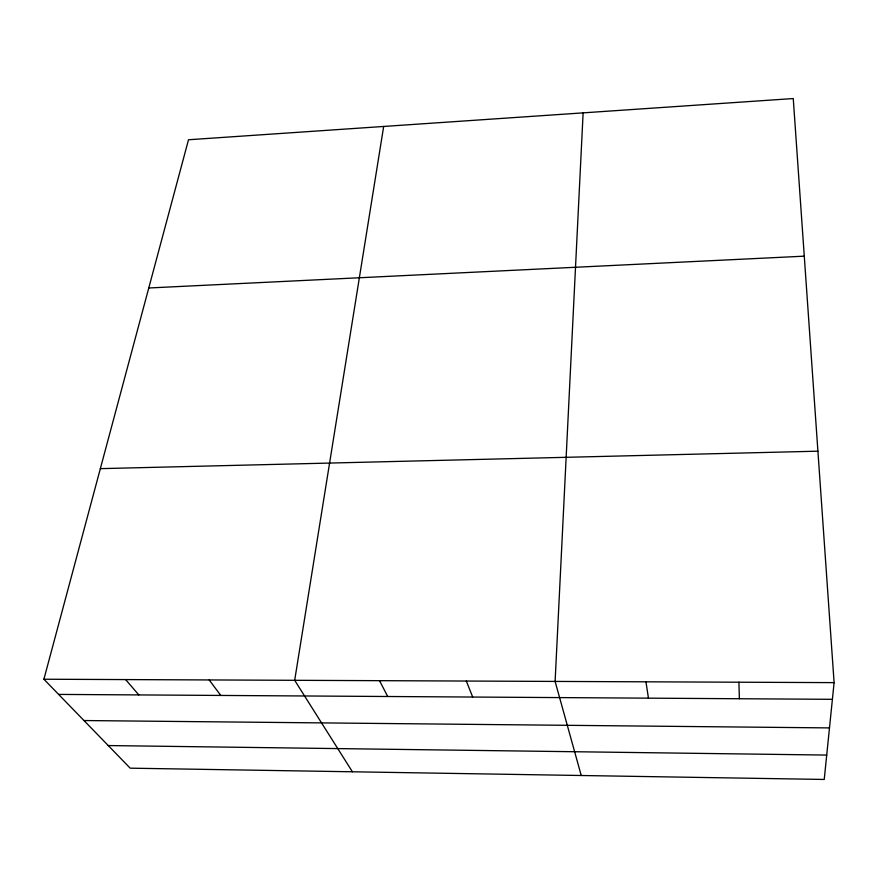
<?xml version="1.0" encoding="UTF-8"?>
<svg xmlns="http://www.w3.org/2000/svg" width="878" height="878" viewBox="0 0 878 878"><rect width="100%" height="100%" fill="white"/><g stroke="black" fill="none" stroke-linecap="round" stroke-linejoin="round"><path stroke-width="1.32" d="M583.124 112.867L555.105 681.427L581.236 775.504M834.1 682.623L824.233 779.455L130.196 768.173L43.9 679.232L188.507 139.756L793.251 98.545L834.1 682.623L43.9 679.232M383.675 126.454L294.679 680.307L352.407 771.784M148.777 287.984L804.281 256.167M100.344 468.643L817.912 451.182M58.617 694.41L832.399 699.327M83.981 720.542L829.49 727.906M108.246 745.554L826.725 755.069M125.62 679.583L138.812 694.915M209.194 679.945L220.762 695.442M379.537 680.68L387.703 696.495M466.317 681.054L472.693 697.044M645.945 681.822L648.458 698.153M738.914 682.217L739.375 698.734"/></g></svg>
